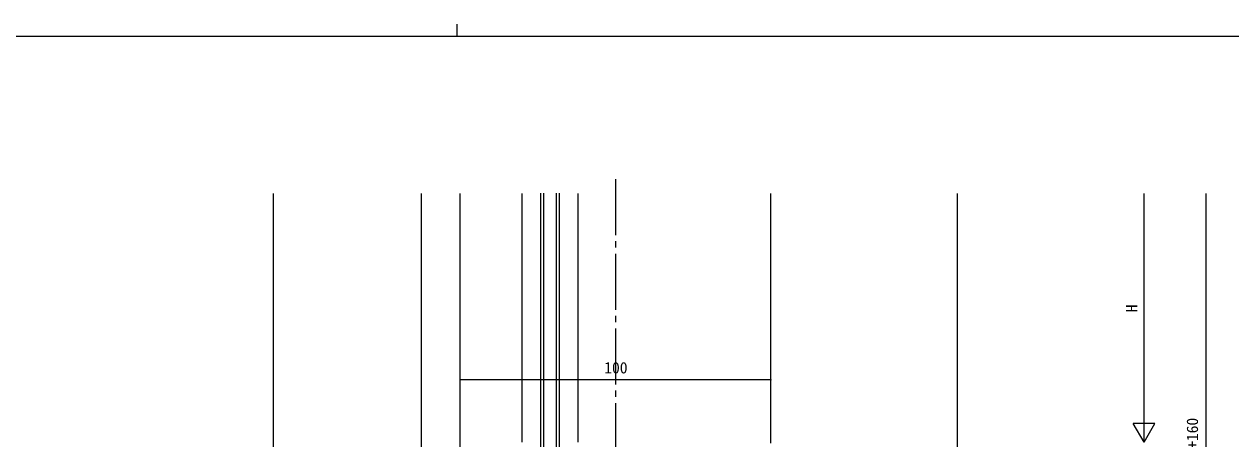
# Model space of a CAD drawing. Units: millimetres, scale not verified. Extents: x -1595 to 539, y -420 to 386.
# Drawn here: x -179.1 to 209, y 252.7 to 386 of the extents above; entities that cross this region are included whole.
import ezdxf
from ezdxf.enums import TextEntityAlignment as Align

# ---------------------------------------------------------------- set-up
doc = ezdxf.new("R2010")
doc.units = ezdxf.units.MM
doc.header["$LTSCALE"] = 2
doc.linetypes.add('CHAIN2', pattern=[12, 9, -1, 1, -1])
for name, color, linetype, lineweight in [('0-1_YKK_ZWAK', 7, 'Continuous', 9), ('0-3_YKK_12', 2, 'Continuous', 9), ('0-4_YSS_K', 3, 'Continuous', 9), ('0-5_YKK_D', 6, 'Continuous', 9)]:
    doc.layers.add(name, color=color, linetype=linetype, lineweight=lineweight)
doc.styles.add('ＭＳ ゴシック', font='')
doc.styles.get('ＭＳ ゴシック').set_extended_font_data('MS Gothic')

msp = doc.modelspace()

# ---------------------------------------------------------------- linework, layer by layer
at = {"layer": '0-1_YKK_ZWAK'}
for p, q in [((-39.98, 386), (-39.98, 382)), ((510, 382), (-590, 382))]:
    msp.add_line(p, q, dxfattribs=at)
at = {"layer": '0-3_YKK_12', "linetype": 'CHAIN2'}
msp.add_line((11.054, 336.193), (11.054, 77.267), dxfattribs=at)
at = {"layer": '0-3_YKK_12'}
for p, q in [((-38.946, 196.607), (-38.946, 331.603)), ((-18.946, 251.607), (-18.946, 331.603)), ((-12.946, 243.607), (-12.946, 331.627)), ((-11.946, 243.607), (-11.946, 331.627)), ((-7.946, 243.607), (-7.946, 331.627)), ((-6.946, 243.607), (-6.946, 331.627)), ((-0.946, 251.607), (-0.946, 331.603)), ((61.056, 251.307), (61.054, 331.603)), ((121.056, 236.107), (121.054, 331.603))]:
    msp.add_line(p, q, dxfattribs=at)
at = {"layer": '0-4_YSS_K'}
msp.add_line((-51.444, 331.603), (-51.444, 194.818), dxfattribs=at)
msp.add_lwpolyline([(-51.444, 194.818), (-98.945, 186.442), (-98.945, 331.603)], dxfattribs=at)
at = {"layer": '0-5_YKK_D'}
for p, q in [((181.054, 258.607), (181.054, 331.603)), ((201.054, 151.607), (201.054, 331.603)), ((-38.946, 253.607), (-38.946, 272.607)), ((61.054, 253.296), (61.054, 272.607)), ((61.054, 271.607), (-38.946, 271.607)), ((181.054, 251.607), (181.054, 263.732)), ((181.054, 251.607), (177.554, 257.669)), ((184.554, 257.669), (177.554, 257.669)), ((181.054, 251.607), (184.554, 257.669))]:
    msp.add_line(p, q, dxfattribs=at)
for centre, start, end in [((-38.946, 271.607), 0, 180), ((61.054, 271.607), 0, 180), ((-38.946, 271.607), 180, 0), ((61.054, 271.607), 180, 0)]:
    msp.add_arc(centre, 0.106, start, end, dxfattribs=at)

# ---------------------------------------------------------------- texts
at = {"layer": '0-5_YKK_D', "color": 4, "style": 'ＭＳ ゴシック'}
for s, p in [('H', (180.054, 293.38)), ('躯体開口高=H+160', (199.521, 219.48))]:
    msp.add_text(s, height=3.666, rotation=90, dxfattribs=at).set_placement(p, align=Align.BOTTOM_LEFT)
msp.add_text('100', height=3.666, dxfattribs=at).set_placement((7.454, 272.607), align=Align.BOTTOM_LEFT)

doc.saveas('drawing.dxf')
